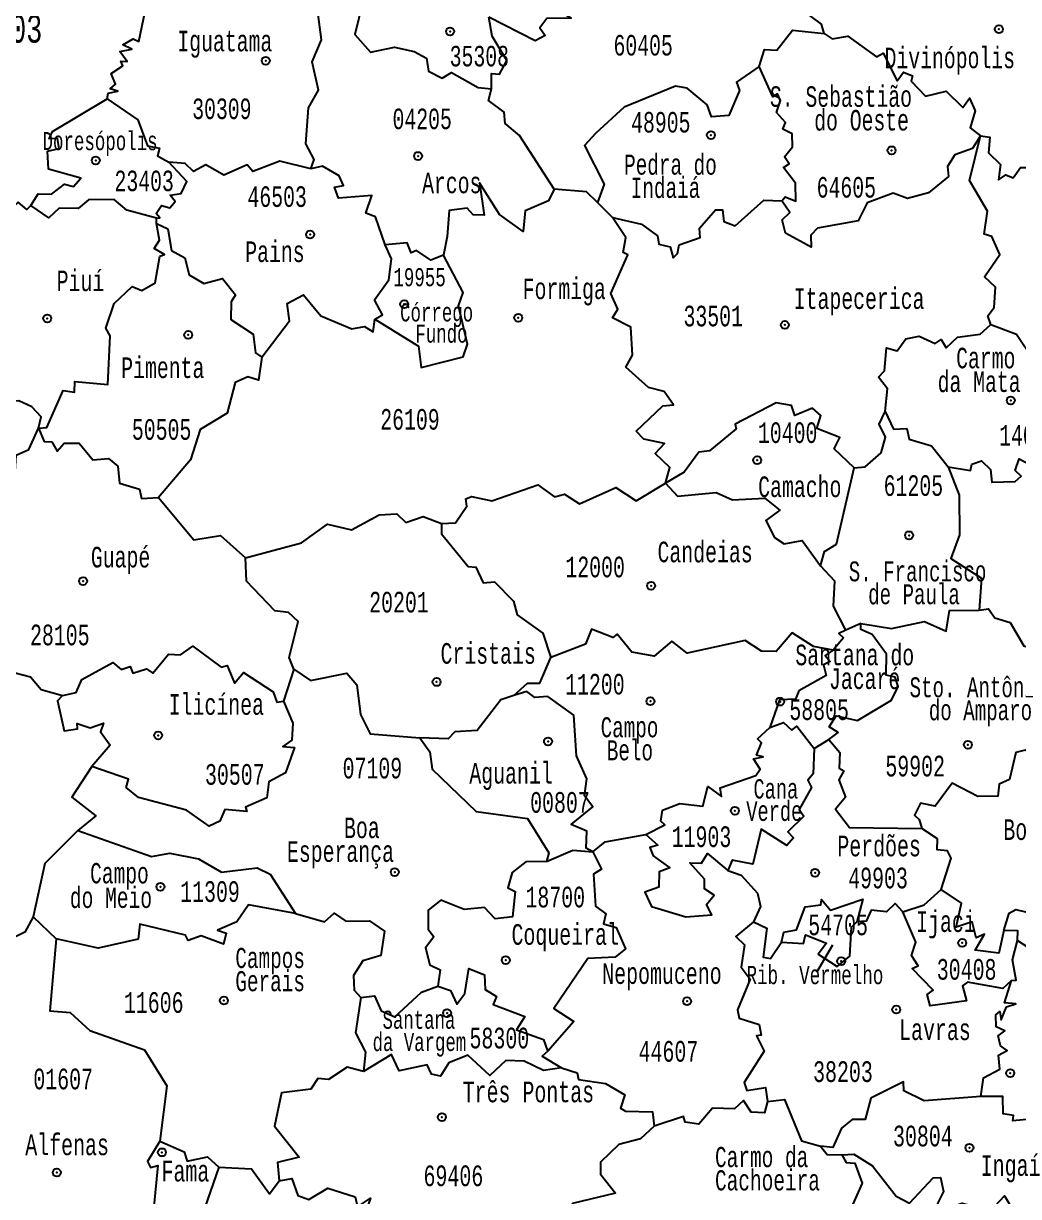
# Model space of a CAD drawing. Header units: millimetres. Extents: x 9851 to 10267, y 23387 to 23778.
# Drawn here: x 10130.9 to 10142.13, y 23510.23 to 23523.47 of the extents above; entities that cross this region are included whole.
import ezdxf
from ezdxf.enums import TextEntityAlignment as Align

# ---------------------------------------------------------------- set-up
doc = ezdxf.new("R2010")
doc.units = ezdxf.units.MM
doc.layers.add('3', color=7, linetype='Continuous')
doc.styles.add('MONOTXT', font='MONOTXT', dxfattribs={"height": 0.2})

# ---------------------------------------------------------------- blocks, each defined once
blk = doc.blocks.new('SEDE')
at = {"layer": '3', "color": 7, "linetype": 'Continuous'}
blk.add_circle((0, 0), 0.00451, dxfattribs=at)

msp = doc.modelspace()

# ---------------------------------------------------------------- linework, layer by layer
at = {"color": 7, "linetype": 'Continuous'}
for p, q in [((10137.553, 23521.279), (10137.382, 23521.451)), ((10132.405, 23521.214), (10132.405, 23521.274)), ((10140.355, 23516.699), (10140.185, 23516.622)), ((10133.957, 23516.181), (10133.838, 23515.82)), ((10139.829, 23515.289), (10139.995, 23515.39)), ((10131.015, 23513.386), (10131.274, 23513.14)), ((10139.86, 23512.765), (10140.037, 23513.073))]:
    msp.add_line(p, q, dxfattribs=at)
for points in [[(10135.713, 23526.246), (10135.728, 23525.867), (10136.118, 23525.613), (10136.179, 23525.447), (10136.35, 23525.404), (10136.394, 23525.11), (10136.587, 23524.972), (10136.722, 23524.668), (10136.947, 23524.523), (10136.722, 23524.117), (10136.886, 23523.959), (10137.014, 23523.576), (10137.086, 23523.53), (10136.812, 23523.524), (10136.733, 23523.421), (10136.793, 23523.335), (10136.679, 23523.274), (10136.157, 23523.54)], [(10131.848, 23522.619), (10131.86, 23522.685), (10131.969, 23522.706), (10131.884, 23522.734), (10131.944, 23522.786), (10131.895, 23522.904), (10132.026, 23522.993), (10132.003, 23523.045), (10132.074, 23523.039), (10131.992, 23523.153), (10132.126, 23523.179), (10132.026, 23523.227), (10132.141, 23523.298), (10132.204, 23523.265), (10132.354, 23523.975), (10132.658, 23524.234), (10132.998, 23524.258), (10132.924, 23524.31), (10132.79, 23524.788), (10132.943, 23524.826), (10133.155, 23525.066)], [(10139.942, 23523.358), (10139.912, 23523.461), (10139.693, 23523.623), (10139.68, 23523.845), (10139.542, 23523.946), (10139.529, 23524.037), (10139.63, 23524.144), (10139.968, 23524.162), (10140.297, 23524.601), (10140.282, 23524.68)], [(10134.146, 23521.83), (10134.186, 23521.935), (10134.09, 23522.11), (10134.12, 23522.516), (10134.234, 23522.717), (10134.163, 23523.038), (10134.267, 23523.286), (10134.226, 23523.601), (10134.174, 23523.607), (10134.374, 23523.758), (10134.282, 23523.929), (10134.454, 23523.973), (10134.425, 23524.063)], [(10134.511, 23524.051), (10134.49, 23523.903), (10134.589, 23523.768), (10134.734, 23523.714), (10134.643, 23523.344), (10134.822, 23523.146), (10135.093, 23523.204), (10135.312, 23523.152), (10135.452, 23523.08), (10135.477, 23522.93), (10135.63, 23522.851), (10135.736, 23522.917), (10136.036, 23522.746), (10136.187, 23522.733)], [(10136.187, 23522.733), (10136.188, 23522.904), (10136.275, 23522.898), (10136.359, 23523.053), (10136.192, 23523.327), (10136.157, 23523.54)], [(10139.208, 23522.983), (10139.268, 23523.175), (10139.405, 23523.168), (10139.584, 23523.393), (10139.942, 23523.358)], [(10139.942, 23523.358), (10140.031, 23523.297), (10140.207, 23523.326), (10140.533, 23523.095), (10140.607, 23523.133), (10140.765, 23522.824), (10140.837, 23522.919), (10140.937, 23522.879), (10140.922, 23522.817), (10141.086, 23522.65), (10141.318, 23522.704), (10141.506, 23522.522), (10141.582, 23522.625), (10141.647, 23522.484), (10141.587, 23522.293), (10141.704, 23522.203)], [(10139.208, 23522.983), (10138.952, 23522.809), (10138.984, 23522.715), (10138.865, 23522.432), (10138.67, 23522.418), (10138.621, 23522.55), (10138.396, 23522.739), (10138.262, 23522.762), (10137.685, 23522.526), (10137.365, 23522.233), (10137.235, 23522.094), (10137.456, 23521.658), (10137.382, 23521.451)], [(10139.462, 23521.469), (10139.501, 23521.514), (10139.62, 23521.464), (10139.617, 23521.667), (10139.483, 23521.843), (10139.546, 23521.885), (10139.492, 23521.965), (10139.585, 23522.076), (10139.58, 23522.225), (10139.475, 23522.277), (10139.505, 23522.352), (10139.403, 23522.465), (10139.448, 23522.601), (10139.415, 23522.674), (10139.362, 23522.642), (10139.208, 23522.983)], [(10136.893, 23521.601), (10136.504, 23522.204), (10136.342, 23522.341), (10136.328, 23522.469), (10136.153, 23522.599), (10136.187, 23522.733)], [(10130.988, 23521.414), (10131.069, 23521.549), (10131.221, 23521.544), (10131.366, 23521.655), (10131.47, 23521.629), (10131.55, 23521.723), (10131.187, 23521.824), (10131.176, 23522.027), (10131.307, 23522.057), (10131.288, 23522.171), (10131.195, 23522.169), (10131.232, 23522.25), (10131.848, 23522.619)], [(10131.848, 23522.619), (10132.193, 23522.381), (10132.305, 23522.087), (10132.439, 23522.064), (10132.415, 23521.975), (10132.546, 23521.906)], [(10141.704, 23522.203), (10141.614, 23522.058), (10141.415, 23521.986), (10141.332, 23521.857), (10141.346, 23521.744), (10141.119, 23521.558), (10140.88, 23521.495), (10140.72, 23521.553), (10140.427, 23521.446), (10140.325, 23521.243), (10139.864, 23521.159), (10139.789, 23521.081), (10139.795, 23520.945), (10139.506, 23521.102), (10139.467, 23521.252), (10139.553, 23521.337), (10139.462, 23521.469)], [(10141.823, 23520.072), (10141.788, 23520.172), (10141.86, 23520.264), (10141.873, 23520.492), (10141.752, 23520.609), (10141.924, 23520.861), (10141.835, 23521.064), (10141.745, 23521.091), (10141.783, 23521.35), (10141.58, 23521.697), (10141.704, 23522.203)], [(10141.704, 23522.203), (10141.81, 23522.186), (10141.794, 23522.011), (10141.93, 23521.878), (10141.91, 23521.704), (10141.99, 23521.76), (10142.075, 23521.726), (10142.158, 23521.846), (10142.28, 23521.843), (10142.63, 23522.018), (10142.725, 23522.167), (10142.822, 23522.156), (10142.936, 23522.284), (10143.172, 23522.26)], [(10132.405, 23521.274), (10132.442, 23521.276), (10132.4, 23521.325), (10132.461, 23521.414), (10132.557, 23521.39), (10132.615, 23521.462), (10132.558, 23521.532), (10132.684, 23521.55), (10132.748, 23521.687), (10132.546, 23521.906)], [(10134.146, 23521.83), (10133.798, 23521.914), (10133.493, 23521.799), (10133.428, 23521.874), (10133.164, 23521.756), (10132.961, 23521.875), (10132.823, 23521.801), (10132.728, 23521.888), (10132.546, 23521.906)], [(10134.985, 23520.973), (10134.876, 23521.286), (10134.767, 23521.328), (10134.835, 23521.528), (10134.461, 23521.498), (10134.415, 23521.623), (10134.514, 23521.642), (10134.466, 23521.749), (10134.28, 23521.86), (10134.146, 23521.83)], [(10136.893, 23521.601), (10136.831, 23521.467), (10136.565, 23521.354), (10136.543, 23521.123), (10136.277, 23521.314), (10136.05, 23521.67), (10136.103, 23521.308), (10135.978, 23521.309), (10135.91, 23521.385), (10135.708, 23521.36), (10135.687, 23521.064), (10135.645, 23520.854)], [(10137.382, 23521.451), (10137.258, 23521.571), (10136.893, 23521.601)], [(10130.988, 23521.414), (10130.941, 23521.37), (10130.844, 23521.453), (10130.772, 23521.383), (10130.636, 23521.432), (10130.505, 23521.236), (10130.375, 23521.227), (10130.094, 23521.334), (10129.962, 23521.247), (10129.951, 23521.406)], [(10132.405, 23521.274), (10132.071, 23521.364), (10131.926, 23521.483), (10131.639, 23521.481), (10131.521, 23521.381), (10131.306, 23521.385), (10131.19, 23521.276), (10130.988, 23521.414)], [(10137.553, 23521.279), (10137.88, 23521.204), (10138.059, 23521.074), (10138.073, 23520.98), (10138.202, 23520.95), (10138.235, 23520.823), (10138.285, 23520.873), (10138.306, 23520.971), (10138.543, 23521.056), (10138.533, 23521.159), (10138.715, 23521.368), (10138.795, 23521.368), (10138.807, 23521.234), (10138.938, 23521.185), (10139.261, 23521.476), (10139.462, 23521.469)], [(10138.15, 23518.281), (10138.199, 23518.459), (10138.033, 23518.615), (10138.139, 23518.729), (10137.906, 23518.779), (10137.819, 23518.869), (10138.121, 23519.155), (10138.242, 23519.165), (10138.136, 23519.316), (10137.958, 23519.363), (10137.704, 23519.591), (10137.776, 23519.728), (10137.76, 23520.042), (10137.551, 23520.148), (10137.613, 23520.246), (10137.533, 23520.423), (10137.726, 23520.859), (10137.674, 23520.884), (10137.701, 23521.055), (10137.553, 23521.279)], [(10131.074, 23518.903), (10131.166, 23518.91), (10131.35, 23519.327), (10131.479, 23519.307), (10131.485, 23519.428), (10131.857, 23519.397), (10131.881, 23519.943), (10131.832, 23520.032), (10131.927, 23520.309), (10132.132, 23520.502), (10132.239, 23520.457), (10132.392, 23520.543), (10132.444, 23520.844), (10132.497, 23520.864), (10132.378, 23520.929), (10132.438, 23521.024), (10132.405, 23521.214)], [(10132.405, 23521.214), (10132.533, 23521.151), (10132.575, 23520.908), (10132.725, 23520.825), (10132.774, 23520.633), (10132.94, 23520.535), (10133.149, 23520.59), (10133.298, 23520.409), (10133.248, 23520.33), (10133.245, 23520.128), (10133.495, 23519.965), (10133.522, 23519.752), (10133.595, 23519.702)], [(10134.87, 23520.131), (10134.955, 23520.183), (10134.866, 23520.352), (10135.027, 23520.577), (10135.056, 23520.813), (10134.985, 23520.973)], [(10135.645, 23520.854), (10135.5, 23520.799), (10135.341, 23520.907), (10135.281, 23520.88), (10135.234, 23520.995), (10134.985, 23520.973)], [(10134.87, 23520.131), (10135.364, 23519.829), (10135.391, 23519.587), (10135.867, 23519.706), (10135.915, 23519.849), (10135.812, 23520.282), (10135.865, 23520.432), (10135.645, 23520.854)], [(10133.595, 23519.702), (10133.906, 23520.113), (10133.88, 23520.309), (10134.063, 23520.407), (10134.26, 23520.169), (10134.611, 23520.024), (10134.752, 23520.05), (10134.851, 23519.988), (10134.87, 23520.131)], [(10140.631, 23519.09), (10140.654, 23519.346), (10140.553, 23519.478), (10140.621, 23519.55), (10140.644, 23519.809), (10140.763, 23519.774), (10140.863, 23519.91), (10141.012, 23519.94), (10141.193, 23519.858), (10141.26, 23519.903), (10141.317, 23519.809), (10141.445, 23519.929), (10141.703, 23519.965), (10141.823, 23520.072)], [(10141.823, 23520.072), (10142.113, 23519.964), (10142.304, 23519.677), (10142.677, 23519.808), (10142.752, 23519.631), (10142.863, 23519.61), (10142.855, 23519.519), (10142.988, 23519.397)], [(10131.074, 23518.903), (10131.105, 23519.03), (10131, 23519.142), (10130.852, 23519.211), (10130.567, 23519.18), (10130.453, 23519.253), (10130.456, 23519.355), (10130.304, 23519.413), (10130.188, 23519.346), (10130.184, 23519.224), (10129.657, 23519.456), (10129.452, 23519.206), (10129.349, 23519.244), (10129.249, 23519.101), (10129.07, 23519.286), (10128.753, 23519.396), (10128.708, 23519.594), (10128.529, 23519.742)], [(10133.595, 23519.702), (10133.557, 23519.445), (10133.435, 23519.481), (10133.293, 23519.417), (10133.202, 23519.073), (10132.897, 23518.886), (10132.79, 23518.546), (10132.428, 23518.122)], [(10140.279, 23518.455), (10140.055, 23518.67), (10140.118, 23518.798), (10139.86, 23518.898), (10139.903, 23519.044), (10139.811, 23519.13), (10139.61, 23519.046), (10139.573, 23519.159), (10139.401, 23519.187), (10138.936, 23518.948), (10138.947, 23518.896), (10138.645, 23518.646), (10138.528, 23518.63), (10138.362, 23518.407), (10138.15, 23518.281)], [(10140.279, 23518.455), (10140.402, 23518.465), (10140.584, 23518.623), (10140.632, 23518.801), (10140.56, 23518.947), (10140.631, 23519.09)], [(10140.631, 23519.09), (10140.725, 23518.892), (10140.873, 23518.899), (10140.901, 23518.778), (10141.151, 23518.702), (10141.339, 23518.465)], [(10129.466, 23517.622), (10129.885, 23517.882), (10130.269, 23517.765), (10130.508, 23517.872), (10130.809, 23518.412), (10130.822, 23518.596), (10130.966, 23518.663), (10131.074, 23518.903)], [(10131.074, 23518.903), (10131.138, 23518.751), (10131.223, 23518.75), (10131.285, 23518.642), (10131.364, 23518.734), (10131.531, 23518.732), (10131.688, 23518.544), (10131.864, 23518.561), (10131.969, 23518.473), (10131.989, 23518.281), (10132.213, 23518.214), (10132.237, 23518.11), (10132.428, 23518.122)], [(10141.339, 23518.465), (10141.594, 23518.426), (10141.609, 23518.498), (10141.718, 23518.533), (10141.82, 23518.437), (10141.832, 23518.292), (10142.097, 23518.3), (10142.165, 23518.36), (10142.098, 23518.424), (10142.142, 23518.556), (10142.319, 23518.461), (10142.37, 23518.498), (10142.393, 23518.399), (10142.462, 23518.455), (10142.519, 23518.398), (10142.633, 23518.428), (10142.579, 23518.598), (10142.692, 23518.562), (10142.841, 23518.751), (10143.141, 23518.653), (10143.224, 23518.698)], [(10139.898, 23517.35), (10139.945, 23517.51), (10140.081, 23517.595), (10140.279, 23518.455)], [(10141.339, 23518.465), (10141.466, 23518.145), (10141.469, 23517.7), (10141.372, 23517.431), (10141.715, 23517.208), (10141.689, 23516.85)], [(10135.622, 23517.828), (10135.781, 23517.834), (10135.908, 23518.023), (10135.896, 23518.106), (10135.96, 23518.13), (10136.19, 23518.082), (10136.708, 23518.263), (10136.899, 23518.127), (10137.01, 23518.157), (10137.181, 23518.048), (10137.588, 23518.233), (10137.819, 23518.084), (10138.15, 23518.281)], [(10138.15, 23518.281), (10138.286, 23518.135), (10138.721, 23518.177), (10138.906, 23518.092), (10139.271, 23518.113), (10139.441, 23517.979), (10139.284, 23517.859), (10139.382, 23517.67), (10139.49, 23517.596), (10139.694, 23517.634), (10139.898, 23517.35)], [(10132.428, 23518.122), (10132.828, 23517.643), (10133.127, 23517.69), (10133.411, 23517.44)], [(10133.411, 23517.44), (10134.042, 23517.607), (10134.336, 23517.82), (10134.608, 23517.754), (10134.919, 23517.925), (10135.118, 23517.935), (10135.221, 23517.838), (10135.414, 23517.906), (10135.622, 23517.828)], [(10135.622, 23517.828), (10135.622, 23517.711), (10135.924, 23517.342), (10136.008, 23517.335), (10136.092, 23517.158), (10136.22, 23517.168), (10136.434, 23516.949), (10136.475, 23516.796), (10136.766, 23516.589), (10136.856, 23516.315)], [(10133.957, 23516.181), (10133.903, 23516.315), (10134.003, 23516.72), (10133.896, 23516.822), (10133.74, 23516.842), (10133.422, 23517.176), (10133.411, 23517.44)], [(10140.185, 23516.622), (10140.047, 23516.892), (10140.063, 23517.175), (10139.898, 23517.35)], [(10129.088, 23516.787), (10129.013, 23516.454), (10129.061, 23516.347), (10129.188, 23516.37), (10129.555, 23516.639), (10130.102, 23516.56), (10130.225, 23516.457), (10130.245, 23516.152), (10130.635, 23516.186), (10130.982, 23516.096), (10131.104, 23515.952), (10131.346, 23515.887)], [(10140.355, 23516.699), (10140.701, 23516.642), (10141.075, 23516.72), (10141.319, 23516.611), (10141.355, 23516.843), (10141.689, 23516.85)], [(10141.689, 23516.85), (10141.794, 23516.864), (10141.867, 23516.761), (10142.04, 23516.709), (10142.196, 23516.447), (10142.415, 23516.381), (10142.394, 23516.151), (10142.699, 23515.819)], [(10140.043, 23516.399), (10139.819, 23516.438), (10139.579, 23516.591), (10139.399, 23516.384), (10139.235, 23516.386), (10139.051, 23516.505), (10138.393, 23516.365), (10138.223, 23516.497), (10138.023, 23516.328), (10137.771, 23516.373), (10137.604, 23516.579), (10137.555, 23516.541), (10137.316, 23516.634), (10137.247, 23516.465), (10136.856, 23516.315)], [(10139.995, 23515.39), (10140.098, 23515.467), (10139.999, 23515.531), (10140.078, 23515.655), (10140.317, 23515.602), (10140.702, 23515.834), (10140.777, 23515.987), (10140.744, 23516.091), (10140.642, 23516.114), (10140.645, 23516.353), (10140.481, 23516.573), (10140.354, 23516.629), (10140.355, 23516.699)], [(10140.185, 23516.622), (10140.107, 23516.586), (10140.159, 23516.536), (10140.043, 23516.399)], [(10131.346, 23515.887), (10131.5, 23515.921), (10131.562, 23516.067), (10131.912, 23516.258), (10132.005, 23516.18), (10132.109, 23516.211), (10132.137, 23516.137), (10132.291, 23516.185), (10132.363, 23516.136), (10132.54, 23516.351), (10132.678, 23516.345), (10132.816, 23516.443), (10133.136, 23516.207), (10133.201, 23516.226), (10133.287, 23516.025), (10133.386, 23516.146), (10133.723, 23515.928), (10133.764, 23515.812), (10133.838, 23515.82)], [(10140.043, 23516.399), (10139.951, 23516.338), (10140.008, 23516.269), (10139.934, 23516.231), (10139.962, 23516.11), (10139.656, 23515.939), (10139.619, 23515.846), (10139.435, 23515.836), (10139.328, 23515.524)], [(10136.438, 23515.884), (10136.594, 23516.023), (10136.732, 23516.026), (10136.856, 23516.315)], [(10133.957, 23516.181), (10134.144, 23516.054), (10134.555, 23516.136), (10134.665, 23516.006), (10134.706, 23515.671), (10134.816, 23515.452), (10135.377, 23515.408)], [(10131.346, 23515.887), (10131.289, 23515.825), (10131.363, 23515.488), (10131.513, 23515.509), (10131.508, 23515.57), (10131.655, 23515.522), (10131.807, 23515.573), (10131.772, 23515.477), (10131.882, 23515.324), (10131.676, 23515.086)], [(10136.438, 23515.884), (10136.293, 23515.835), (10136.025, 23515.489), (10135.774, 23515.476), (10135.697, 23515.396), (10135.377, 23515.408)], [(10137.33, 23514.122), (10137.253, 23514.162), (10137.263, 23514.356), (10137.087, 23514.431), (10137.33, 23514.631), (10137.237, 23514.754), (10137.263, 23514.945), (10137.144, 23515.203), (10137.115, 23515.665), (10136.822, 23515.874), (10136.674, 23515.862), (10136.586, 23515.931), (10136.438, 23515.884)], [(10133.838, 23515.82), (10133.945, 23515.573), (10133.931, 23515.38), (10133.83, 23515.309), (10133.964, 23515.297), (10133.863, 23515.013), (10133.672, 23514.91), (10133.652, 23514.729), (10133.408, 23514.624), (10133.423, 23514.578), (10133.177, 23514.599), (10133.12, 23514.467), (10132.999, 23514.411), (10132.744, 23514.591), (10132.203, 23514.736), (10132.062, 23514.848), (10132.09, 23514.943), (10131.676, 23515.086)], [(10142.699, 23515.819), (10142.751, 23515.714), (10142.581, 23515.214), (10142.401, 23515.178), (10142.21, 23515.27), (10142.103, 23515.243), (10142.032, 23514.937), (10141.917, 23514.886), (10141.901, 23514.748), (10141.675, 23514.744), (10141.385, 23514.896), (10141.194, 23514.635), (10141.028, 23514.672), (10140.959, 23514.534), (10141.014, 23514.487), (10141.044, 23514.386)], [(10139.328, 23515.524), (10139.481, 23515.581), (10139.576, 23515.494), (10139.633, 23515.538), (10139.829, 23515.289)], [(10137.929, 23514.318), (10138.144, 23514.425), (10138.096, 23514.468), (10138.115, 23514.593), (10138.312, 23514.667), (10138.57, 23514.638), (10138.629, 23514.859), (10138.783, 23514.744), (10138.769, 23514.842), (10139.17, 23514.983), (10139.22, 23515.053), (10139.145, 23515.169), (10139.254, 23515.193), (10139.176, 23515.213), (10139.234, 23515.353), (10139.187, 23515.398), (10139.328, 23515.524)], [(10135.377, 23515.408), (10135.489, 23515.249), (10135.518, 23515.053), (10136.014, 23514.578), (10136.591, 23514.498), (10136.835, 23514.11), (10136.807, 23514.013)], [(10139.995, 23515.39), (10140.119, 23515.244), (10140.111, 23515.065), (10140.162, 23515.036), (10140.108, 23514.935), (10140.182, 23514.738), (10140.067, 23514.603), (10140.227, 23514.396), (10141.044, 23514.386)], [(10139.829, 23515.289), (10139.818, 23515), (10139.756, 23514.929), (10139.798, 23514.848), (10139.66, 23514.6), (10139.712, 23514.523), (10139.529, 23514.348), (10139.593, 23514.281), (10139.518, 23514.193), (10139.229, 23514.377), (10139.134, 23513.983), (10138.904, 23514.027), (10138.854, 23513.912)], [(10131.676, 23515.086), (10131.45, 23514.737), (10131.72, 23514.527), (10131.518, 23514.361)], [(10141.261, 23513.696), (10141.374, 23514.05), (10141.332, 23514.133), (10141.218, 23514.142), (10141.219, 23514.268), (10141.044, 23514.386)], [(10131.518, 23514.361), (10131.145, 23513.989), (10131.015, 23513.386)], [(10131.518, 23514.361), (10132.349, 23514.07), (10132.554, 23514.105), (10132.878, 23514.044), (10133.138, 23513.89), (10133.541, 23513.941), (10133.689, 23513.871), (10133.975, 23513.426)], [(10137.33, 23514.122), (10137.471, 23514.234), (10137.929, 23514.318)], [(10137.929, 23514.318), (10138.065, 23514.197), (10137.974, 23514.172), (10138.012, 23514.078), (10138.199, 23513.942), (10138.078, 23513.896), (10138.074, 23513.724), (10137.915, 23513.668), (10137.992, 23513.506), (10138.38, 23513.388), (10138.673, 23513.412), (10138.613, 23513.528), (10138.698, 23513.631), (10138.59, 23513.702), (10138.589, 23513.812), (10138.426, 23513.996), (10138.558, 23513.995), (10138.624, 23514.101), (10138.854, 23513.912)], [(10136.807, 23514.013), (10137.105, 23514.14), (10137.33, 23514.122)], [(10137.33, 23514.122), (10137.427, 23513.924), (10137.338, 23513.869), (10137.359, 23513.507), (10137.477, 23513.422), (10137.449, 23513.31), (10137.595, 23513.266), (10137.699, 23513.025), (10137.581, 23512.931), (10137.272, 23512.916), (10136.889, 23512.352), (10137.116, 23512.205), (10136.822, 23511.873)], [(10136.807, 23514.013), (10136.574, 23514.01), (10136.421, 23513.887), (10136.369, 23513.714), (10136.455, 23513.673), (10136.422, 23513.388), (10136.229, 23513.367), (10136.106, 23513.492), (10135.878, 23513.472), (10135.614, 23513.574), (10135.473, 23513.463), (10135.471, 23513.248), (10135.536, 23513.163), (10135.442, 23513.037), (10135.491, 23512.845), (10135.608, 23512.788), (10135.582, 23512.606)], [(10138.854, 23513.912), (10139.005, 23513.857), (10139.188, 23513.654), (10139.224, 23513.506), (10139.143, 23513.332)], [(10141.968, 23513.235), (10142.028, 23513.429), (10142.103, 23513.47), (10142.338, 23513.415), (10142.454, 23513.561), (10142.796, 23513.574), (10142.735, 23513.646), (10142.798, 23513.743), (10142.995, 23513.607), (10143.122, 23513.732), (10143.194, 23513.63), (10143.294, 23513.629), (10143.366, 23513.369), (10143.49, 23513.434), (10143.475, 23513.491), (10143.726, 23513.431)], [(10139.461, 23513.103), (10139.487, 23513.215), (10139.629, 23513.242), (10139.726, 23513.501), (10139.905, 23513.524), (10139.91, 23513.583), (10140.012, 23513.462), (10140.377, 23513.587), (10140.31, 23513.332)], [(10140.827, 23513.443), (10141.07, 23513.525), (10141.261, 23513.696)], [(10141.968, 23513.235), (10141.913, 23512.979), (10141.645, 23513.012), (10141.751, 23513.191), (10141.658, 23513.152), (10141.612, 23513.33), (10141.43, 23513.271), (10141.49, 23513.541), (10141.261, 23513.696)], [(10133.975, 23513.426), (10133.444, 23513.525), (10133.313, 23513.33), (10133.092, 23513.237), (10133.19, 23513.202), (10133.16, 23513.081), (10132.909, 23513.172), (10132.762, 23513.119), (10132.733, 23513.179), (10132.217, 23513.305), (10132.198, 23513.137), (10131.748, 23513.033), (10131.274, 23513.14)], [(10140.827, 23513.443), (10140.744, 23513.539), (10140.645, 23513.443), (10140.472, 23513.464), (10140.414, 23513.338), (10140.31, 23513.332)], [(10131.015, 23513.386), (10130.918, 23513.213), (10130.733, 23513.123), (10130.635, 23513.159), (10130.599, 23512.941), (10130.316, 23512.869)], [(10133.975, 23513.426), (10134.302, 23513.331), (10134.412, 23513.429), (10134.543, 23513.339), (10134.809, 23513.343), (10134.978, 23513.227), (10134.938, 23512.951), (10134.735, 23512.893), (10134.629, 23512.724), (10134.637, 23512.56), (10134.713, 23512.478)], [(10139.143, 23513.332), (10138.945, 23513.164), (10139.04, 23513.07), (10139.005, 23512.821), (10139.105, 23512.684), (10138.962, 23512.338), (10138.98, 23512.246), (10139.209, 23512.174), (10139.231, 23512.053), (10139.178, 23512.045), (10139.262, 23511.872), (10139.037, 23511.518), (10139.069, 23511.426), (10139.278, 23511.461), (10139.302, 23511.304)], [(10139.143, 23513.332), (10139.292, 23513.26), (10139.252, 23512.933), (10139.335, 23512.916), (10139.461, 23513.103)], [(10139.461, 23513.103), (10139.707, 23513.086), (10139.73, 23513.185), (10139.969, 23513.091), (10139.875, 23512.968), (10140.088, 23512.828), (10140.231, 23512.943), (10140.25, 23513.27), (10140.31, 23513.332)], [(10142.056, 23512.671), (10141.959, 23512.578), (10141.559, 23512.652), (10141.502, 23512.61), (10141.549, 23512.439), (10141.138, 23512.384), (10141.104, 23512.51), (10141.172, 23512.56), (10140.935, 23512.805), (10141, 23512.836), (10140.926, 23512.951), (10140.977, 23513.102), (10140.827, 23513.443)], [(10142.122, 23513.122), (10142.126, 23513.228), (10141.968, 23513.235)], [(10131.274, 23513.14), (10131.203, 23512.326), (10131.43, 23512.307), (10131.654, 23512.106), (10132.27, 23511.885), (10132.523, 23511.48), (10132.442, 23510.856)], [(10142.056, 23512.671), (10142.108, 23512.672), (10142.065, 23512.903), (10142.122, 23513.122)], [(10142.122, 23513.122), (10142.24, 23513.047), (10142.331, 23513.071), (10142.256, 23512.863), (10142.565, 23512.664), (10142.663, 23512.669), (10142.662, 23512.573), (10142.837, 23512.569), (10142.853, 23512.671), (10142.975, 23512.704), (10143.158, 23512.439)], [(10135.582, 23512.606), (10135.724, 23512.556), (10135.794, 23512.401), (10135.884, 23512.524), (10135.93, 23512.803), (10136.107, 23512.732), (10136.114, 23512.567), (10136.243, 23512.487), (10136.204, 23512.4), (10136.562, 23512.262), (10136.468, 23512.113), (10136.773, 23512.004), (10136.817, 23511.876), (10136.822, 23511.873)], [(10141.708, 23511.359), (10141.739, 23511.572), (10141.925, 23511.668), (10141.908, 23511.826), (10142.007, 23511.881), (10141.93, 23511.932), (10141.905, 23512.045), (10141.98, 23512.102), (10141.883, 23512.145), (10141.877, 23512.283), (10141.925, 23512.318), (10141.938, 23512.225), (10141.997, 23512.371), (10142.105, 23512.406), (10141.977, 23512.416), (10142.056, 23512.671)], [(10134.713, 23512.478), (10134.867, 23512.495), (10134.942, 23512.327), (10135.095, 23512.26), (10135.398, 23512.537), (10135.582, 23512.606)], [(10134.713, 23512.478), (10134.65, 23512.08), (10134.765, 23511.86), (10134.742, 23511.644)], [(10136.822, 23511.873), (10136.758, 23511.817), (10136.975, 23511.685)], [(10136.975, 23511.685), (10136.774, 23511.653), (10136.555, 23511.76), (10136.347, 23511.767), (10136.169, 23511.598), (10135.921, 23511.828), (10135.704, 23511.741), (10135.611, 23511.59), (10135.508, 23511.612), (10135.459, 23511.719), (10135.144, 23511.649), (10135.058, 23511.835), (10134.742, 23511.644)], [(10134.742, 23511.644), (10134.559, 23511.69), (10134.347, 23511.553), (10134.228, 23511.562), (10134.147, 23511.443), (10133.817, 23511.401), (10133.736, 23511.027), (10134.017, 23510.677), (10133.771, 23510.614), (10133.788, 23510.407)], [(10136.975, 23511.685), (10137.155, 23511.629), (10137.17, 23511.553), (10137.473, 23511.506), (10137.69, 23511.38), (10137.644, 23511.229), (10137.7, 23511.196), (10138.005, 23511.186), (10138.023, 23511.024)], [(10141.708, 23511.359), (10141.069, 23511.313), (10140.839, 23511.425), (10140.837, 23511.525), (10140.468, 23511.342), (10140.404, 23511.101), (10140.258, 23511.1), (10140.138, 23511.002), (10140.038, 23510.784), (10139.899, 23510.798)], [(10142.571, 23510.856), (10142.405, 23510.969), (10142.384, 23511.115), (10142.069, 23511.085), (10142.077, 23511.145), (10141.962, 23511.164), (10141.957, 23511.361), (10141.708, 23511.359)], [(10139.302, 23511.304), (10139.267, 23511.175), (10139.117, 23511.183), (10139.031, 23511.314), (10138.93, 23511.22), (10138.681, 23511.228), (10138.525, 23511.049), (10138.372, 23511.072), (10138.353, 23511.136), (10138.023, 23511.024)], [(10139.302, 23511.304), (10139.492, 23511.327), (10139.686, 23510.861), (10139.899, 23510.798)], [(10138.023, 23511.024), (10137.867, 23510.884), (10137.623, 23510.818), (10137.415, 23510.62), (10137.418, 23510.485), (10137.585, 23510.269), (10137.102, 23510.151), (10137.054, 23510.057), (10137.103, 23509.978)], [(10132.442, 23510.856), (10132.302, 23510.628), (10132.337, 23510.559), (10132.419, 23510.582), (10132.375, 23510.118), (10132.16, 23510.01), (10132.059, 23509.785), (10132.196, 23509.726), (10132.182, 23509.613)], [(10132.442, 23510.856), (10132.716, 23510.736), (10132.75, 23510.629), (10132.98, 23510.68), (10133.107, 23510.563)], [(10139.899, 23510.798), (10139.973, 23510.704), (10140.141, 23510.703)], [(10140.141, 23510.703), (10140.19, 23510.614), (10140.288, 23510.606), (10140.369, 23510.383), (10140.25, 23510.111), (10140.307, 23510.016), (10140.212, 23510.003), (10140.245, 23509.785), (10140.115, 23509.788)], [(10140.141, 23510.703), (10140.274, 23510.711), (10140.485, 23510.578), (10140.752, 23510.235), (10140.905, 23510.158), (10141.17, 23510.441), (10141.253, 23510.445), (10141.287, 23510.287), (10141.219, 23510.152), (10141.295, 23510.085), (10141.497, 23510.157), (10141.82, 23510.071), (10141.975, 23510.24), (10142.119, 23510.003), (10142.047, 23509.813), (10142.139, 23509.791), (10142.552, 23509.576), (10142.565, 23509.895), (10142.681, 23510.007), (10142.612, 23510.102)], [(10133.107, 23510.563), (10132.952, 23510.107), (10133.036, 23510.018), (10132.903, 23509.899), (10132.945, 23509.799), (10132.767, 23509.952), (10132.772, 23509.855), (10132.662, 23509.797), (10132.742, 23509.701), (10132.614, 23509.468), (10132.182, 23509.613)], [(10133.107, 23510.563), (10133.479, 23510.545), (10133.68, 23510.26), (10133.788, 23510.407)], [(10133.788, 23510.407), (10133.933, 23510.436), (10134, 23510.241), (10134.126, 23510.197)], [(10134.126, 23510.197), (10134.34, 23510.325), (10134.647, 23510.226), (10134.675, 23510.114), (10134.821, 23510.212), (10134.771, 23510.074), (10134.814, 23510.002), (10134.933, 23510.046), (10134.941, 23509.917), (10135.149, 23509.761), (10135.304, 23509.808)]]:
    msp.add_lwpolyline(points, dxfattribs=at)
for p in [(10141.913, 23523.405), (10135.719, 23523.38), (10133.638, 23523.049), (10138.663, 23522.21), (10135.358, 23521.974), (10140.702, 23522.038), (10131.719, 23521.924), (10134.138, 23521.088), (10135.202, 23520.302), (10131.172, 23520.141), (10136.488, 23520.149), (10132.763, 23519.955), (10139.497, 23520.068), (10142.047, 23519.216), (10139.185, 23518.541), (10140.899, 23517.693), (10131.577, 23517.177), (10137.988, 23517.124), (10135.566, 23516.038), (10137.98, 23515.821), (10139.444, 23515.816), (10132.424, 23515.435), (10136.824, 23515.368), (10141.563, 23515.33), (10138.933, 23514.585), (10135.094, 23513.893), (10139.838, 23513.885), (10132.449, 23513.727), (10141.499, 23513.093), (10136.347, 23512.899), (10140.133, 23512.888), (10133.166, 23512.443), (10138.394, 23512.435), (10135.685, 23512.302), (10140.755, 23512.341), (10142.041, 23511.624), (10135.627, 23511.127), (10132.466, 23510.73), (10141.58, 23510.782), (10131.28, 23510.502)]:
    msp.add_point(p, dxfattribs=at)

# ---------------------------------------------------------------- block references
at = {"color": 7, "linetype": 'Continuous', "zscale": 10}
for p, xscale, yscale, rotation in [((10135.719, 23523.38), 10.00001751175239, 10.00001751175239, 1.0101732262949), ((10141.913, 23523.405), 9.999984006216105, 9.999984006216105, 1.181496911536636), ((10133.638, 23523.049), 9.999978734797411, 9.999978734797411, 0.9504040088676534), ((10138.663, 23522.21), 9.99998535811446, 9.99998535811446, 1.087562928445909), ((10140.702, 23522.038), 9.999989517567027, 9.999989517567027, 1.143602149790447), ((10131.719, 23521.924), 10, 10, 0.8906302457653291), ((10135.358, 23521.974), 10.00001439574973, 10.00001439574973, 0.9938959874438217), ((10134.138, 23521.088), 10, 10, 0.9554726044361967), ((10135.202, 23520.302), 9.999978267286842, 9.999978267286842, 0.9818915553206814), ((10131.172, 23520.141), 9.999977584018799, 9.999977584018799, 0.8658162011558524), ((10136.488, 23520.149), 10, 10, 1.01791406833414), ((10139.497, 23520.068), 9.999988635781438, 9.999988635781438, 1.102506382304355), ((10132.763, 23519.955), 10, 10, 0.9106423181843349), ((10142.047, 23519.216), 10, 10, 1.171088231344753), ((10139.185, 23518.541), 9.99998535811446, 9.99998535811446, 1.087562928445909), ((10140.899, 23517.693), 10, 10, 1.132926760821165), ((10131.577, 23517.177), 10.00001221422203, 10.00001221422203, 0.8612770127280329), ((10137.988, 23517.124), 10, 10, 1.04726745412665), ((10135.566, 23516.038), 10, 10, 0.9717498872454148), ((10137.98, 23515.821), 10.00002108442063, 10.00002108442063, 1.041127107158697), ((10139.444, 23515.816), 10.0000186826926, 10.0000186826926, 1.083556522048592), ((10132.424, 23515.435), 10, 10, 0.8764871651369107), ((10136.824, 23515.368), 10, 10, 1.005371489100139), ((10141.563, 23515.33), 9.999985801772132, 9.999985801772132, 1.142535141980451), ((10138.933, 23514.585), 10, 10, 1.063011182648608), ((10135.094, 23513.893), 10.00001527189519, 10.00001527189519, 0.9469316045350883), ((10139.838, 23513.885), 9.999980941594464, 9.999980941594464, 1.086229142632116), ((10132.449, 23513.727), 9.999981809828126, 9.999981809828126, 0.8674168496005134), ((10141.499, 23513.093), 10, 10, 1.131326244421428), ((10136.347, 23512.899), 10.00001526658259, 10.00001526658259, 0.9786858016558493), ((10140.133, 23512.888), 10, 10, 1.090497253084628), ((10133.166, 23512.443), 10.00001876043001, 10.00001876043001, 0.8812890791336447), ((10138.394, 23512.435), 10, 10, 1.037125700459373), ((10135.685, 23512.302), 10, 10, 0.9557393722104126), ((10140.755, 23512.341), 10, 10, 1.106240956401447), ((10142.041, 23511.624), 9.999980234582448, 9.999980234582448, 1.140934628779586), ((10135.627, 23511.127), 10.00001758157513, 10.00001758157513, 0.9477319079693585), ((10141.58, 23510.782), 10.00001353803568, 10.00001353803568, 1.123585158515685), ((10132.466, 23510.73), 9.99998300701034, 9.99998300701034, 0.8500724615071568), ((10131.28, 23510.502), 9.99998087426515, 9.99998087426515, 0.8124491454032243)]:
    msp.add_blockref('SEDE', p, dxfattribs=dict(at, xscale=xscale, yscale=yscale, rotation=rotation))

# ---------------------------------------------------------------- texts
at = {"color": 7, "linetype": 'Continuous', "style": 'MONOTXT'}
for s, height, rotation, width, p in [('05103', 0.3134, 0, 0.666661, (10130.664, 23523.41)), ('60405', 0.232, 360, 0.666675, (10137.898, 23523.224)), ('35308', 0.232, 0, 0.666667, (10136.049, 23523.101)), ('30309', 0.2321, 360, 0.666667, (10133.143, 23522.507)), ('04205', 0.2321, 360, 0.666663, (10135.404, 23522.393)), ('48905', 0.2321, 360, 0.666667, (10138.097, 23522.355)), ('23403', 0.2322, 360, 0.666663, (10132.266, 23521.693)), ('46503', 0.2322, 360, 0.666663, (10133.767, 23521.516)), ('33501', 0.2324, 360, 0.666667, (10138.689, 23520.168)), ('26109', 0.2326, 0, 0.666663, (10135.266, 23519.002)), ('50505', 0.2326, 0, 0.666667, (10132.463, 23518.888)), ('14006', 0.2326, 360, 0.666667, (10142.251, 23518.823)), ('61205', 0.2327, 0, 0.666671, (10140.948, 23518.255)), ('20201', 0.2329, 0, 0.666667, (10135.142, 23516.939)), ('28105', 0.233, 0, 0.666671, (10131.314, 23516.569)), ('58805', 0.2331, 0, 0.666675, (10139.884, 23515.726)), ('07109', 0.2332, 360, 0.666663, (10134.842, 23515.066)), ('30507', 0.2332, 360, 0.666667, (10133.289, 23514.995)), ('00807', 0.2332, 360, 0.666671, (10136.959, 23514.679)), ('11903', 0.2333, 360, 0.666671, (10138.556, 23514.292)), ('49903', 0.2334, 360, 0.666667, (10140.549, 23513.826)), ('11309', 0.2334, 0, 0.666663, (10133.009, 23513.673)), ('18700', 0.2334, 360, 0.666671, (10136.906, 23513.611)), ('30408', 0.2335, 0, 0.666667, (10141.549, 23512.795)), ('58300', 0.2337, 0, 0.666671, (10136.275, 23512.02)), ('44607', 0.2337, 0, 0.666667, (10138.183, 23511.87)), ('01607', 0.2337, 0, 0.666663, (10131.352, 23511.558)), ('30804', 0.2338, 0, 0.666663, (10141.055, 23510.914)), ('69406', 0.2339, 0, 0.666667, (10135.756, 23510.465))]:
    msp.add_text(s, height=height, rotation=rotation, dxfattribs=dict(at, width=width)).set_placement(p, align=Align.MIDDLE)
for s, height, width, p in [('Iguatama', 0.232, 0.666667, (10133.712, 23523.155)), ('Dores%%243polis', 0.20465, 0.666662, (10132.418, 23522.04))]:
    msp.add_text(s, height=height, dxfattribs=dict(at, width=width)).set_placement(p, align=Align.RIGHT)
at = {"color": 7, "linetype": 'Continuous', "style": 'MONOTXT', "width": 0.666659}
msp.add_text('Divin%%243polis', height=0.23196, dxfattribs=at).set_placement((10142.095, 23523.197), align=Align.TOP_RIGHT)
at = {"color": 7, "linetype": 'Continuous', "style": 'MONOTXT'}
for s, height, rotation, width, p in [('S. Sebasti%%227o ', 0.23159, 359.9968, 0.666663, (10141.066, 23522.529)), ('do Oeste', 0.2316, 359.9968, 0.666663, (10140.898, 23522.262)), ('19955', 0.2048, 360, 0.666658, (10135.67, 23520.504)), ('C%%243rrego ', 0.20417, 359.9944, 0.666667, (10136.097, 23520.107)), ('Fundo', 0.2042, 359.9944, 0.666667, (10135.916, 23519.868)), ('Carmo ', 0.2317, 359.9938, 0.666663, (10142.233, 23519.578)), ('da Mata', 0.2317, 359.9938, 0.666663, (10142.158, 23519.311)), ('Santana do ', 0.23243, 359.9962, 0.666667, (10141.091, 23516.227)), ('Jacar%%233', 0.2324, 359.9962, 0.666667, (10140.8, 23515.959)), ('Cana ', 0.219, 0.0377, 0.666662, (10139.775, 23514.723)), ('Verde', 0.219, 0.0377, 0.666662, (10139.694, 23514.471)), ('Boa ', 0.2327, 359.9961, 0.666663, (10135.059, 23514.276)), ('Esperan%%231a', 0.23269, 359.9961, 0.666663, (10135.086, 23514.008)), ('Rib. Vermelho', 0.2059, 360, 0.666671, (10140.609, 23512.628))]:
    msp.add_text(s, height=height, rotation=rotation, dxfattribs=dict(at, width=width)).set_placement(p, align=Align.RIGHT)
for s, height, rotation, width, p in [('Pedra do ', 0.2266, 359.9956, 0.666663, (10138.86, 23521.99)), ('Indai%%225', 0.2266, 359.9956, 0.666663, (10138.543, 23521.728)), ('Pains', 0.2323, 0, 0.666663, (10134.077, 23521.01)), ('Pimenta', 0.2325, 360, 0.666663, (10132.946, 23519.701)), ('Campo ', 0.2258, 359.998, 0.666663, (10138.2, 23515.64)), ('Belo', 0.2258, 359.998, 0.666663, (10138.009, 23515.38)), ('Aguanil', 0.2332, 0, 0.666663, (10136.878, 23515.125)), ('Bom Sucesso', 0.23328, 0, 0.666667, (10143.444, 23514.489))]:
    msp.add_text(s, height=height, rotation=rotation, dxfattribs=dict(at, width=width)).set_placement(p, align=Align.TOP_RIGHT)
for s, height, rotation, width, p in [('Arcos', 0.2322, 0, 0.666671, (10135.403, 23521.554)), ('Piu%%237', 0.2324, 0, 0.666663, (10131.279, 23520.449)), ('Formiga', 0.2324, 0, 0.666663, (10136.538, 23520.359)), ('Itapecerica', 0.23239, 360, 0.666667, (10139.598, 23520.248)), ('Guap%%233', 0.2328, 360, 0.666667, (10131.664, 23517.331)), ('Ijaci', 0.2335, 360, 0.666667, (10140.979, 23513.217)), ('Coqueiral', 0.2335, 360, 0.666667, (10136.412, 23513.072)), ('Campos ', 0.227, 359.9965, 0.666667, (10133.295, 23512.81)), ('Gerais', 0.227, 359.9965, 0.666667, (10133.295, 23512.548)), ('Carmo da ', 0.2281, 359.9951, 0.666667, (10138.709, 23510.563)), ('Fama', 0.2338, 0, 0.666667, (10132.462, 23510.401)), ('Cachoeira', 0.2281, 359.9951, 0.666667, (10138.709, 23510.3))]:
    msp.add_text(s, height=height, rotation=rotation, dxfattribs=dict(at, width=width)).set_placement(p)
for s, height, width, p in [('64605', 0.2322, 0.666667, (10140.191, 23521.621)), ('10400', 0.2326, 0.666663, (10139.529, 23518.852)), ('12000', 0.2328, 0.666663, (10137.356, 23517.336)), ('11200', 0.233, 0.666667, (10137.353, 23516.013)), ('59902', 0.2332, 0.666671, (10140.968, 23515.089)), ('54705', 0.2335, 0.666683, (10140.098, 23513.297)), ('11606', 0.2336, 0.666671, (10132.374, 23512.421)), ('38203', 0.2337, 0.666667, (10140.153, 23511.641))]:
    msp.add_text(s, height=height, dxfattribs=dict(at, width=width)).set_placement(p, align=Align.MIDDLE)
for s, height, width, p in [('Camacho', 0.2327, 0.666671, (10139.196, 23518.125)), ('Candeias', 0.2328, 0.666667, (10138.06, 23517.389)), ('Cristais', 0.233, 0.666671, (10135.611, 23516.244)), ('Ilic%%237nea', 0.23309, 0.666671, (10132.543, 23515.668)), ('Perd%%245es', 0.23333, 0.666667, (10140.09, 23514.071)), ('Tr%%234s Pontas', 0.23377, 0.666671, (10135.861, 23511.295)), ('Alfenas', 0.2339, 0.666671, (10130.924, 23510.698))]:
    msp.add_text(s, height=height, dxfattribs=dict(at, width=width)).set_placement(p)
at = {"color": 7, "linetype": 'Continuous', "style": 'MONOTXT', "width": 0.666671}
for s, height, p in [('S. Francisco ', 0.22434, (10141.06, 23517.398)), ('de Paula', 0.2243, (10140.955, 23517.14))]:
    msp.add_text(s, height=height, rotation=0.0011, dxfattribs=at).set_placement(p, align=Align.TOP_CENTER)
at = {"color": 7, "linetype": 'Continuous', "style": 'MONOTXT'}
for s, height, rotation, width, p in [('Sto. Ant%%244nio ', 0.22447, 0.0011, 0.666671, (10141.747, 23515.866)), ('do Amparo', 0.2245, 0.0011, 0.666671, (10141.705, 23515.607)), ('Nepomuceno', 0.2336, 360, 0.666663, (10138.11, 23512.631))]:
    msp.add_text(s, height=height, rotation=rotation, dxfattribs=dict(at, width=width)).set_placement(p, align=Align.CENTER)
for s, height, rotation, width, p in [('Campo ', 0.2297, 359.9927, 0.666679, (10132.451, 23513.88)), ('do Meio', 0.2297, 359.9927, 0.666679, (10132.355, 23513.603)), ('Santana ', 0.2035, 359.9934, 0.666667, (10135.896, 23512.226)), ('da Vargem', 0.2035, 359.9934, 0.666667, (10135.901, 23511.975))]:
    msp.add_text(s, height=height, rotation=rotation, dxfattribs=dict(at, width=width)).set_placement(p, align=Align.MIDDLE_RIGHT)
at = {"color": 7, "linetype": 'Continuous', "style": 'MONOTXT', "width": 0.666671}
msp.add_text('Lavras', height=0.2336, dxfattribs=at).set_placement((10140.787, 23512.231), align=Align.TOP_LEFT)
at = {"color": 7, "linetype": 'Continuous', "style": 'MONOTXT', "width": 0.666686}
msp.add_text('Inga%%237', height=0.2339, rotation=0, dxfattribs=at).set_placement((10141.708, 23510.698), align=Align.TOP_LEFT)

doc.saveas('drawing.dxf')
